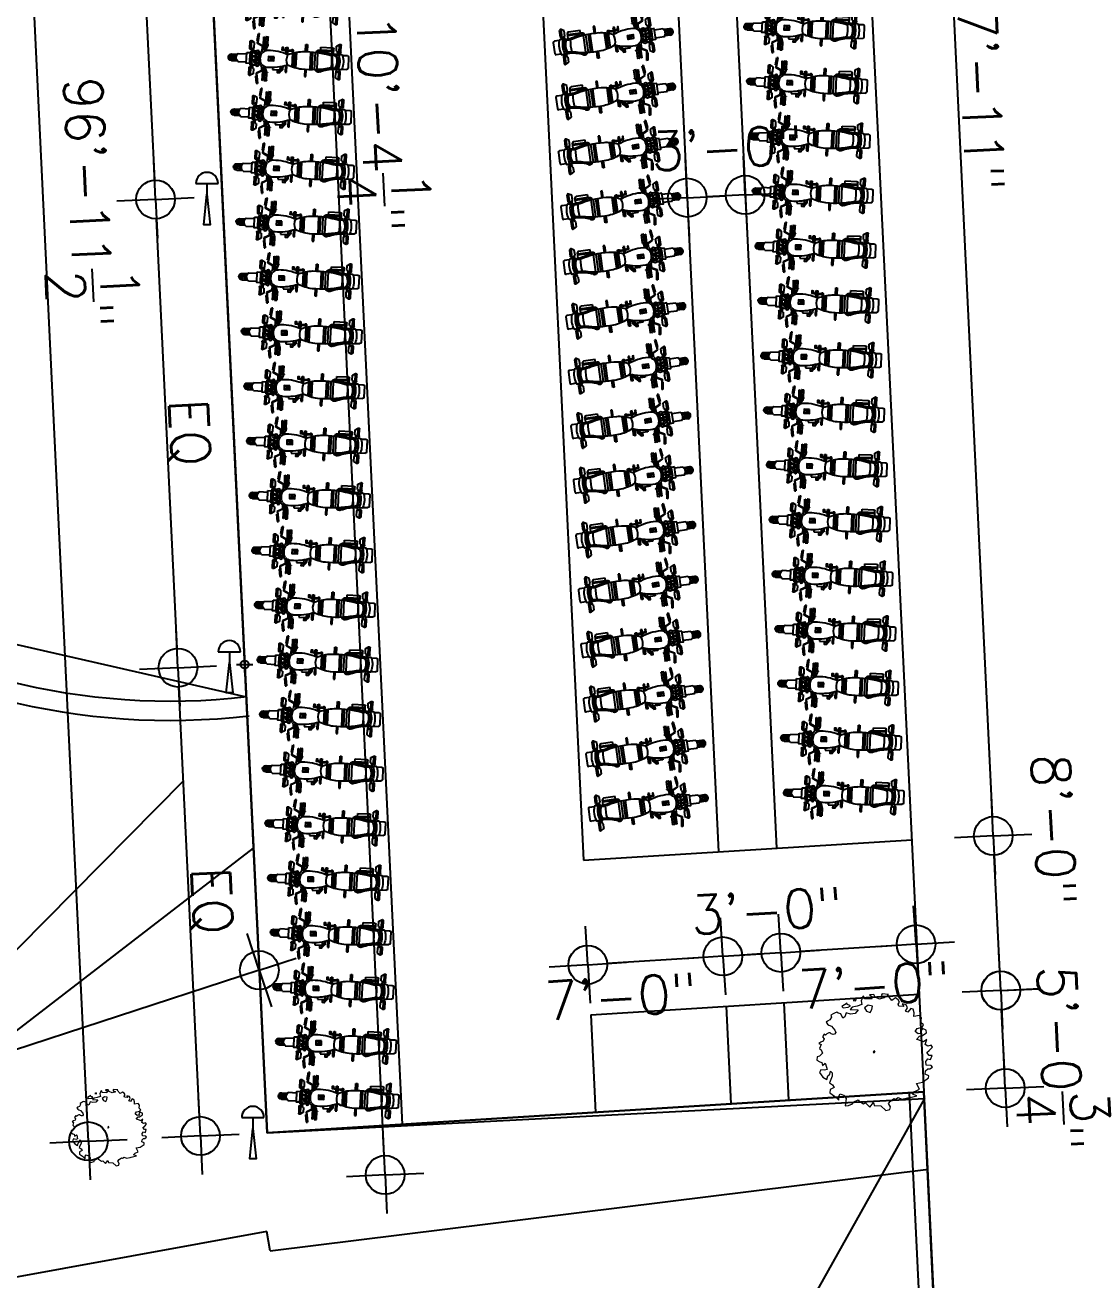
# Model space of a CAD drawing. Extents: x 2080 to 102399, y 2071 to 93424.
# Drawn here: x 77978 to 78640, y 75243 to 76022 of the extents above; entities that cross this region are included whole.
import ezdxf

# ---------------------------------------------------------------- set-up
doc = ezdxf.new("R2010")
doc.units = 0
doc.header["$LTSCALE"] = 20
doc.header["$MEASUREMENT"] = 0
doc.header["$PDMODE"] = 34
doc.header["$PDSIZE"] = 5
doc.layers.add('correct', color=230, linetype='Continuous', plot=False)
for name, color, linetype in [('DIMLINE', 254, 'Continuous'), ('ELEC', 11, 'Continuous'), ('eledimline', 254, 'Continuous'), ('lawn', 3, 'Continuous'), ('VEHICLES', 6, 'Continuous')]:
    doc.layers.add(name, color=color, linetype=linetype)
doc.layers.add('Mango tree', color=96, linetype='Continuous', lineweight=5)
doc.layers.add('sappotta', color=114, linetype='Continuous', lineweight=5)
doc.styles.add('STYLE1', font='romans.shx')
doc.dimstyles.get("Standard").update_dxf_attribs({"dimtxt": 24, "dimasz": 12, "dimexe": 0.18, "dimexo": 0.0625, "dimgap": 0, "dimtad": 1, "dimzin": 1, "dimdsep": 46, "dimlunit": 4, "dimtxsty": 'STYLE1', "dimblk": 'BLK', "dimcen": 0, "dimse1": 1, "dimse2": 1, "dimclrt": 3, "dimazin": 0, "dimtfac": 1, "dimtix": 1, "dimtmove": 2, "dimatfit": 3, "dimldrblk": 'BLK', "dimfxl": 1, "dimtolj": 1, "dimtzin": 0, "dimarcsym": 0})

# ---------------------------------------------------------------- blocks, each defined once
blk = doc.blocks.new('NEEM')
at = {"layer": 'sappotta', "linetype": 'Continuous'}
for p, q in [((-0.359, 1.043), (-0.396, 1.016)), ((-0.396, 1.016), (-0.345, 1.011)), ((-0.345, 1.011), (-0.34, 1.039)), ((-0.213, 1.092), (-0.242, 1.007)), ((-0.242, 1.007), (-0.23, 0.935)), ((-0.191, 1.099), (-0.213, 1.092)), ((-0.177, 1.048), (-0.191, 1.099)), ((-0.043, 1.039), (-0.177, 1.048)), ((0.003, 1.132), (-0.083, 1.127)), ((-0.083, 1.127), (-0.023, 1.083)), ((-0.023, 1.083), (-0.043, 1.039)), ((0.03, 1.077), (0.003, 1.132)), ((0.114, 1.043), (0.03, 1.077)), ((0.216, 1.072), (0.114, 1.043)), ((0.162, 1.144), (0.142, 1.112)), ((0.142, 1.112), (0.216, 1.072)), ((0.283, 1.13), (0.162, 1.144)), ((0.267, 1.123), (0.283, 1.13)), ((0.351, 1.016), (0.267, 1.123)), ((0.421, 1.063), (0.351, 1.016)), ((0.473, 1.03), (0.421, 1.063)), ((0.472, 0.942), (0.501, 0.982)), ((0.501, 0.982), (0.473, 1.03)), ((-0.783, 0.757), (-0.83, 0.729)), ((-0.83, 0.729), (-0.826, 0.714)), ((-0.749, 0.774), (-0.783, 0.757)), ((-0.717, 0.789), (-0.749, 0.774)), ((-0.689, 0.772), (-0.717, 0.789)), ((-0.638, 0.758), (-0.689, 0.772)), ((-0.598, 0.672), (-0.638, 0.758)), ((-0.517, 0.963), (-0.614, 0.901)), ((-0.614, 0.901), (-0.589, 0.87)), ((-0.589, 0.87), (-0.494, 0.884)), ((-0.533, 0.776), (-0.562, 0.699)), ((-0.452, 0.75), (-0.533, 0.776)), ((-0.521, 0.945), (-0.521, 0.945)), ((-0.449, 0.913), (-0.521, 0.945)), ((-0.494, 0.884), (-0.449, 0.913)), ((-0.415, 0.884), (-0.459, 0.839)), ((-0.459, 0.839), (-0.303, 0.837)), ((-0.361, 0.762), (-0.452, 0.75)), ((-0.32, 0.906), (-0.415, 0.884)), ((-0.303, 0.837), (-0.361, 0.762)), ((-0.23, 0.935), (-0.32, 0.906)), ((-0.108, 0.922), (-0.177, 0.872)), ((-0.177, 0.872), (-0.139, 0.809)), ((-0.139, 0.809), (-0.067, 0.78)), ((-0.027, 0.908), (-0.108, 0.922)), ((-0.067, 0.78), (-0.034, 0.839)), ((-0.034, 0.839), (-0.027, 0.908)), ((0.483, 0.908), (0.472, 0.942)), ((0.581, 0.9), (0.483, 0.908)), ((0.551, 0.95), (0.581, 0.9)), ((0.627, 0.928), (0.551, 0.95)), ((0.616, 0.806), (0.654, 0.87)), ((0.66, 0.788), (0.616, 0.806)), ((0.654, 0.87), (0.627, 0.928)), ((0.715, 0.86), (0.66, 0.788)), ((0.762, 0.844), (0.715, 0.86)), ((0.783, 0.779), (0.762, 0.844)), ((0.776, 0.704), (0.783, 0.779)), ((-0.892, 0.613), (-0.923, 0.594)), ((-0.923, 0.594), (-0.895, 0.555)), ((-0.895, 0.555), (-0.868, 0.54)), ((-0.85, 0.638), (-0.892, 0.613)), ((-0.868, 0.54), (-0.818, 0.517)), ((-0.818, 0.692), (-0.85, 0.638)), ((-0.826, 0.714), (-0.818, 0.692)), ((-0.818, 0.517), (-0.752, 0.44)), ((-0.562, 0.699), (-0.598, 0.672)), ((0.888, 0.723), (0.776, 0.704)), ((0.84, 0.475), (0.934, 0.5)), ((0.924, 0.679), (0.888, 0.723)), ((0.913, 0.591), (0.924, 0.679)), ((0.964, 0.541), (0.913, 0.591)), ((0.934, 0.5), (0.964, 0.541)), ((-0.96, 0.366), (-0.994, 0.31)), ((-0.994, 0.31), (-0.961, 0.275)), ((-0.961, 0.275), (-0.978, 0.229)), ((-0.935, 0.345), (-0.96, 0.366)), ((-0.908, 0.372), (-0.935, 0.345)), ((-0.87, 0.389), (-0.908, 0.372)), ((-0.846, 0.386), (-0.87, 0.389)), ((-0.821, 0.367), (-0.846, 0.386)), ((-0.788, 0.359), (-0.821, 0.367)), ((-0.757, 0.361), (-0.788, 0.359)), ((-0.735, 0.394), (-0.757, 0.361)), ((-0.752, 0.44), (-0.735, 0.394)), ((0.804, 0.415), (0.84, 0.475)), ((0.86, 0.367), (0.804, 0.415)), ((0.829, 0.259), (0.888, 0.326)), ((0.838, 0.262), (0.829, 0.259)), ((0.931, 0.228), (0.838, 0.262)), ((0.933, 0.378), (0.86, 0.367)), ((0.888, 0.326), (0.93, 0.332)), ((0.917, 0.437), (0.904, 0.404)), ((0.904, 0.404), (0.933, 0.378)), ((0.942, 0.471), (0.917, 0.437)), ((0.93, 0.332), (1.018, 0.389)), ((1.014, 0.439), (0.942, 0.471)), ((1.025, 0.259), (0.962, 0.217)), ((0.996, 0.16), (1.025, 0.259)), ((1.018, 0.389), (1.014, 0.439)), ((-1.023, 0.208), (-1.062, 0.182)), ((-1.062, 0.182), (-1.02, 0.162)), ((-1.02, 0.162), (-1.049, 0.084)), ((-1.049, 0.084), (-1.017, 0.059)), ((-0.978, 0.229), (-1.023, 0.208)), ((-1.017, 0.059), (-0.991, -0.002)), ((0.02, 0.041), (-0.009, 0.024)), ((-0.009, 0.024), (0, 0)), ((0, 0), (0.014, 0.011)), ((0.014, 0.011), (0.027, 0.031)), ((0.962, 0.217), (0.931, 0.228)), ((1.046, 0.129), (0.996, 0.16)), ((1.029, 0.011), (1.074, 0.049)), ((1.074, -0.047), (1.029, 0.011)), ((1.109, 0.149), (1.046, 0.129)), ((1.074, 0.049), (1.137, 0.114)), ((1.137, 0.114), (1.109, 0.149)), ((-1.097, -0.077), (-1.098, -0.14)), ((-1.098, -0.14), (-1.044, -0.173)), ((-1.048, -0.062), (-1.097, -0.077)), ((-0.991, -0.002), (-1.048, -0.062)), ((-1.044, -0.173), (-1.007, -0.185)), ((-1.007, -0.185), (-0.992, -0.244)), ((-0.992, -0.244), (-0.937, -0.198)), ((-0.937, -0.198), (-0.93, -0.213)), ((-0.93, -0.213), (-0.902, -0.318)), ((1.007, -0.166), (1.046, -0.114)), ((1.016, -0.234), (1.007, -0.166)), ((1.11, -0.243), (1.016, -0.234)), ((1.046, -0.114), (1.1, -0.129)), ((1.129, -0.047), (1.074, -0.047)), ((1.1, -0.129), (1.129, -0.047)), ((1.137, -0.273), (1.11, -0.243)), ((-1.025, -0.325), (-1.052, -0.378)), ((-1.052, -0.378), (-0.982, -0.471)), ((-0.953, -0.336), (-1.025, -0.325)), ((-0.982, -0.471), (-0.91, -0.516)), ((-0.902, -0.318), (-0.953, -0.336)), ((-0.91, -0.516), (-0.888, -0.446)), ((-0.888, -0.446), (-0.848, -0.411)), ((-0.803, -0.452), (-0.853, -0.576)), ((-0.848, -0.411), (-0.837, -0.355)), ((-0.837, -0.355), (-0.803, -0.383)), ((-0.803, -0.383), (-0.803, -0.452)), ((0.992, -0.411), (1.004, -0.349)), ((1.066, -0.443), (0.992, -0.411)), ((1.004, -0.349), (1.045, -0.311)), ((1.032, -0.503), (1.061, -0.484)), ((1.045, -0.311), (1.083, -0.306)), ((1.061, -0.484), (1.066, -0.443)), ((1.083, -0.306), (1.137, -0.273)), ((-0.853, -0.576), (-0.797, -0.619)), ((-0.844, -0.71), (-0.852, -0.77)), ((-0.766, -0.668), (-0.844, -0.71)), ((-0.797, -0.619), (-0.766, -0.668)), ((0.797, -0.747), (0.887, -0.704)), ((0.826, -0.591), (0.943, -0.565)), ((0.887, -0.704), (0.826, -0.591)), ((0.943, -0.565), (1.032, -0.503)), ((-0.852, -0.77), (-0.758, -0.838)), ((-0.758, -0.838), (-0.675, -0.912)), ((-0.676, -0.836), (-0.649, -0.791)), ((-0.675, -0.912), (-0.676, -0.836)), ((-0.649, -0.791), (-0.582, -0.82)), ((-0.582, -0.82), (-0.534, -0.881)), ((-0.534, -0.881), (-0.554, -1.025)), ((-0.413, -0.988), (-0.401, -0.955)), ((-0.401, -0.955), (-0.302, -0.907)), ((-0.302, -0.907), (-0.286, -0.926)), ((-0.286, -0.926), (-0.197, -0.986)), ((-0.197, -0.986), (-0.157, -0.969)), ((-0.157, -0.969), (-0.078, -1.049)), ((-0.078, -1.049), (-0.006, -0.96)), ((-0.006, -0.96), (0.006, -1.017)), ((0.287, -0.982), (0.327, -0.932)), ((0.327, -0.932), (0.391, -0.879)), ((0.391, -0.879), (0.423, -0.897)), ((0.423, -0.897), (0.47, -0.86)), ((0.47, -0.86), (0.543, -0.896)), ((0.543, -0.896), (0.652, -0.871)), ((0.652, -0.871), (0.68, -0.867)), ((0.68, -0.867), (0.834, -0.828)), ((0.751, -0.797), (0.797, -0.747)), ((0.834, -0.828), (0.751, -0.797)), ((-0.554, -1.025), (-0.486, -1.015)), ((-0.486, -1.015), (-0.413, -0.988)), ((0.006, -1.017), (0.139, -1.026)), ((0.139, -1.026), (0.236, -1.115)), ((0.236, -1.115), (0.314, -1.096)), ((0.324, -1.046), (0.287, -0.982)), ((0.314, -1.096), (0.324, -1.046))]:
    blk.add_line(p, q, dxfattribs=at)
blk = doc.blocks.new('BIKE')
for p, q in [((11.23, 70.84), (11.23, 73.86)), ((18.98, 74.65), (12.03, 74.65)), ((19.78, 70.84), (19.78, 73.86)), ((5.66, 66.91), (4.6, 68.76)), ((9.91, 68.76), (4.6, 68.76)), ((9.36, 69.71), (5.15, 69.71)), ((8.86, 66.91), (5.66, 66.91)), ((8.86, 66.91), (9.91, 68.76)), ((9.16, 67.44), (10.99, 67.44)), ((9.33, 67.74), (10.99, 67.74)), ((21.7, 67.74), (20.04, 67.74)), ((21.87, 67.44), (20.04, 67.44)), ((20.2, 65.19), (23.4, 65.19)), ((22.17, 66.91), (21.12, 68.76)), ((21.12, 68.76), (26.43, 68.76)), ((21.67, 69.71), (25.88, 69.71)), ((21.92, 57.66), (21.92, 65.19)), ((22.17, 66.91), (25.37, 66.91)), ((22.56, 57.19), (22.56, 65.19)), ((24.2, 57.19), (24.2, 64.4)), ((25.37, 66.91), (26.43, 68.76)), ((10.24, 55.47), (20.83, 55.47)), ((22.15, 57.19), (24.2, 57.19)), ((5.58, 48.76), (9.92, 48.76)), ((5.58, 47.82), (5.58, 48.76)), ((9.94, 47.82), (5.58, 47.82)), ((5.75, 47.94), (5.75, 48.35)), ((6.11, 48.22), (6.11, 48.62)), ((6.4, 47.89), (6.4, 48.3)), ((6.76, 48.23), (6.76, 48.64)), ((7.12, 47.89), (7.12, 48.3)), ((7.49, 48.24), (7.49, 48.65)), ((7.78, 47.9), (7.78, 48.31)), ((8.11, 48.2), (8.11, 48.61)), ((8.35, 47.92), (8.35, 48.32)), ((8.69, 48.22), (8.69, 48.62)), ((8.99, 47.87), (8.99, 48.28)), ((9.27, 48.2), (9.27, 48.61)), ((9.48, 48), (9.48, 48.41)), ((9.95, 51.19), (21.07, 51.19)), ((10, 52.38), (21.02, 52.38)), ((10.1, 53.93), (20.92, 53.93)), ((21.07, 47.82), (25.43, 47.82)), ((25.43, 48.76), (21.09, 48.76)), ((21.53, 48), (21.53, 48.41)), ((21.74, 48.2), (21.74, 48.61)), ((22.02, 47.87), (22.02, 48.28)), ((22.32, 48.22), (22.32, 48.62)), ((22.66, 47.92), (22.66, 48.32)), ((22.9, 48.2), (22.9, 48.61)), ((23.23, 47.9), (23.23, 48.31)), ((23.52, 48.24), (23.52, 48.65)), ((23.89, 47.89), (23.89, 48.3)), ((24.25, 48.23), (24.25, 48.64)), ((24.61, 47.89), (24.61, 48.3)), ((24.9, 48.22), (24.9, 48.62)), ((25.26, 47.94), (25.26, 48.35)), ((25.43, 47.82), (25.43, 48.76)), ((10.53, 42.35), (20.48, 42.35)), ((10.81, 41.19), (20.21, 41.19)), ((11.14, 40.02), (19.88, 40.02)), ((7.31, 32.27), (9.35, 34.18)), ((7.8, 36.71), (12.14, 36.71)), ((7.8, 35.77), (7.8, 36.71)), ((11.8, 35.77), (7.8, 35.77)), ((7.96, 32.27), (9.66, 33.87)), ((7.97, 35.89), (7.97, 36.29)), ((8.33, 36.16), (8.33, 36.57)), ((8.61, 35.84), (8.61, 36.25)), ((8.97, 36.17), (8.97, 36.58)), ((9.04, 27.93), (9.04, 32.65)), ((9.04, 32.65), (10.91, 32.65)), ((9.33, 35.84), (9.33, 36.25)), ((9.64, 34.32), (11.39, 34.48)), ((9.66, 33.87), (11.26, 34.03)), ((9.71, 36.19), (9.71, 36.59)), ((9.99, 35.85), (9.99, 36.26)), ((10.33, 36.15), (10.33, 36.56)), ((10.57, 35.86), (10.57, 36.27)), ((10.91, 36.16), (10.91, 36.57)), ((11.21, 35.81), (11.21, 36.22)), ((11.48, 36.15), (11.48, 36.56)), ((11.7, 35.95), (11.7, 36.35)), ((20.84, 36.71), (18.87, 36.71)), ((19.21, 35.77), (20.95, 35.77)), ((19.31, 35.95), (19.31, 36.35)), ((19.53, 36.15), (19.53, 36.56)), ((19.8, 35.81), (19.8, 36.22)), ((20.1, 36.16), (20.1, 36.57)), ((20.44, 35.86), (20.44, 36.27)), ((20.68, 36.15), (20.68, 36.56)), ((23.21, 36.71), (21.29, 36.71)), ((21.4, 35.77), (23.21, 35.77)), ((21.68, 35.84), (21.68, 36.25)), ((22.04, 36.17), (22.04, 36.58)), ((22.4, 35.84), (22.4, 36.25)), ((22.68, 36.16), (22.68, 36.57)), ((23.04, 35.89), (23.04, 36.29)), ((23.21, 35.77), (23.21, 36.71)), ((1.91, 22.87), (1.91, 24.42)), ((2.01, 24.42), (1.91, 24.42)), ((2.01, 24.27), (2.01, 24.42)), ((6.9, 24.27), (2.01, 24.27)), ((2.01, 23.07), (2.01, 24.27)), ((6.9, 24.81), (6.9, 22.78)), ((7.06, 24.81), (6.9, 24.81)), ((7.06, 24.81), (7.06, 22.78)), ((10.21, 27.93), (9.04, 27.93)), ((15.67, 26.14), (15.6, 27.46)), ((15.68, 26.15), (15.61, 27.47)), ((15.7, 26.15), (15.63, 27.47)), ((15.71, 26.16), (15.64, 27.48)), ((15.73, 26.16), (15.66, 27.48)), ((15.74, 26.15), (15.67, 27.47)), ((15.75, 26.16), (15.68, 27.48)), ((23.95, 24.81), (23.95, 22.78)), ((23.95, 24.81), (24.11, 24.81)), ((24.11, 24.81), (24.11, 22.78)), ((24.11, 24.27), (29.01, 24.27)), ((29.01, 24.27), (29.01, 24.42)), ((29.01, 24.42), (29.1, 24.42)), ((29.01, 23.07), (29.01, 24.27)), ((29.01, 23.07), (29.01, 24.27)), ((29.1, 22.87), (29.1, 24.42)), ((4.48, 18.27), (0.01, 18.88)), ((0.01, 18.09), (0.01, 18.88)), ((4.48, 17.48), (0.01, 18.09)), ((2.01, 22.87), (1.91, 22.87)), ((7.3, 22.19), (1.97, 22.03)), ((7.53, 21.69), (1.99, 21.53)), ((6.9, 23.07), (2.01, 23.07)), ((2.01, 23.07), (2.01, 22.87)), ((6.14, 18.08), (4.48, 18.27)), ((4.48, 17.48), (4.48, 18.27)), ((6.29, 17.78), (4.48, 17.98)), ((5.84, 15.98), (4.79, 14.14)), ((9.04, 15.98), (5.84, 15.98)), ((8.76, 23.13), (6.14, 18.08)), ((9.04, 23.05), (6.29, 17.78)), ((6.9, 22.78), (7.06, 22.78)), ((7.85, 21.37), (7.53, 21.69)), ((8.09, 21.84), (8.04, 21.89)), ((8.24, 20.99), (8.06, 21.17)), ((10.69, 20.99), (8.24, 20.99)), ((10.28, 21.49), (8.86, 21.49)), ((9.04, 15.98), (10.1, 14.14)), ((19.88, 17.43), (11.13, 17.43)), ((11.13, 17.43), (11.13, 13.93)), ((13.37, 15.66), (12.47, 17.04)), ((13.39, 15.66), (12.5, 17.04)), ((13.4, 15.68), (12.51, 17.06)), ((13.01, 17.43), (13.01, 19.24)), ((13.01, 16.9), (13.01, 16.97)), ((13.01, 16.22), (13.01, 16.29)), ((18.81, 15.66), (17.92, 17.04)), ((18.84, 15.66), (17.94, 17.04)), ((18.84, 15.68), (17.95, 17.06)), ((18.01, 17.43), (18.01, 19.24)), ((18.01, 16.9), (18.01, 16.97)), ((19.88, 17.43), (19.88, 13.93)), ((20.32, 20.99), (22.77, 20.99)), ((20.73, 21.49), (22.15, 21.49)), ((21.97, 15.98), (20.91, 14.14)), ((21.97, 23.05), (24.72, 17.78)), ((21.97, 15.98), (25.17, 15.98)), ((22.25, 23.13), (24.87, 18.08)), ((22.77, 20.99), (22.95, 21.17)), ((22.92, 21.84), (22.97, 21.89)), ((23.16, 21.37), (23.48, 21.69)), ((23.48, 21.69), (29.02, 21.53)), ((23.71, 22.19), (29.04, 22.03)), ((24.11, 22.78), (23.95, 22.78)), ((24.11, 23.07), (29.01, 23.07)), ((24.72, 17.78), (26.53, 17.98)), ((24.87, 18.08), (26.53, 18.27)), ((25.17, 15.98), (26.22, 14.14)), ((26.53, 18.27), (31.01, 18.88)), ((26.53, 17.48), (26.53, 18.27)), ((26.53, 17.48), (31.01, 18.09)), ((29.01, 23.07), (29.01, 22.87)), ((29.01, 22.87), (29.1, 22.87)), ((31.01, 18.09), (31.01, 18.88)), ((10.1, 14.14), (4.79, 14.14)), ((9.55, 13.18), (5.34, 13.18)), ((9.34, 15.46), (11.13, 15.46)), ((9.52, 15.15), (11.13, 15.15)), ((11.13, 13.93), (12.59, 13.93)), ((13.01, 13.44), (13.01, 13.84)), ((13.01, 6.13), (13.01, 11.41)), ((17.55, 13.43), (13.46, 13.43)), ((13.8, 14.07), (14.09, 14.37)), ((14.11, 13.82), (13.8, 14.07)), ((14.09, 14.37), (17.35, 14.37)), ((17.35, 13.82), (14.11, 13.82)), ((17.33, 13.82), (17.63, 14.06)), ((17.63, 14.06), (17.35, 14.37)), ((17.51, 13.43), (17.71, 13.64)), ((18.01, 13.44), (18.01, 13.84)), ((18.01, 6.13), (18.01, 11.41)), ((19.88, 13.93), (18.42, 13.93)), ((21.67, 15.46), (19.88, 15.46)), ((21.49, 15.15), (19.88, 15.15)), ((20.91, 14.14), (26.22, 14.14)), ((21.46, 13.18), (25.67, 13.18)), ((13.51, 2.15), (13.51, 5.65)), ((17.51, 2.15), (17.51, 5.65))]:
    blk.add_line(p, q)
blk.add_lwpolyline([(20.68, 39.36), (20.68, 39.92, -0.414214), (21.18, 40.42), (21.24, 40.42, -0.414214), (21.74, 39.92), (21.74, 39.36)], format="xyb", close=True)
for points in [[(8.49, 31.08), (8.7, 32.27), (7.08, 32.27), (7.08, 31.08)], [(21.4, 33.94), (21.4, 33.39), (23.11, 33.39), (23.11, 33.94)], [(17.04, 28.47), (17.04, 24.97), (14.54, 24.97), (14.54, 28.47)], [(18.87, 11.41), (18.87, 13.44), (12.2, 13.44), (12.2, 11.41)], [(14.04, 3.44), (14.04, 4.05), (13.91, 4.05), (13.91, 3.44)], [(14.23, 1.45), (14.23, 2.06), (14.1, 2.06), (14.1, 1.45)], [(14.47, 4.46), (14.47, 5.07), (14.33, 5.07), (14.33, 4.46)], [(14.63, 0.84), (14.63, 1.45), (14.5, 1.45), (14.5, 0.84)], [(14.65, 2.27), (14.65, 2.88), (14.52, 2.88), (14.52, 2.27)], [(15.03, 3.42), (15.03, 4.03), (14.89, 4.03), (14.89, 3.42)], [(15.19, 1.37), (15.19, 1.98), (15.05, 1.98), (15.05, 1.37)], [(15.64, 2.25), (15.64, 2.86), (15.5, 2.86), (15.5, 2.25)], [(15.64, 0.73), (15.64, 1.34), (15.5, 1.34), (15.5, 0.73)], [(16.09, 3.28), (16.09, 3.89), (15.96, 3.89), (15.96, 3.28)], [(16.17, 1.48), (16.17, 2.09), (16.04, 2.09), (16.04, 1.48)], [(16.59, 0.79), (16.59, 1.4), (16.46, 1.4), (16.46, 0.79)], [(16.7, 2.3), (16.7, 2.91), (16.57, 2.91), (16.57, 2.3)], [(16.78, 4.32), (16.78, 4.93), (16.65, 4.93), (16.65, 4.32)], [(17.02, 1.48), (17.02, 2.09), (16.89, 2.09), (16.89, 1.48)], [(17.1, 3.26), (17.1, 3.87), (16.97, 3.87), (16.97, 3.26)]]:
    blk.add_lwpolyline(points, close=True)
at = {"const_width": 0.315}
for points in [[(1.67, 21.77, -1), (1.98, 21.77, -1)], [(1.7, 21.77, -1), (2.01, 21.77, -1)], [(29.34, 21.77, 1), (29.03, 21.77, 1)]]:
    blk.add_lwpolyline(points, format="xyb", close=True, dxfattribs=at)
for points in [[(15.42, 4.97), (15.42, 4.58), (15.56, 4.58)], [(15.56, 4.58), (15.56, 4.97)]]:
    blk.add_lwpolyline(points)
for centre, radius in [((15.71, 26.78), 0.777), ((11.41, 18.25), 0.8), ((15.51, 18.23), 0.8), ((19.6, 18.25), 0.8)]:
    blk.add_circle(centre, radius)
for centre, radius, start, end in [((12.7, 69.88), 1.94, 168.85928, 218.26318), ((11.58, 70.1), 0.796, 108.99329, 168.85928), ((12.03, 73.86), 0.796, 90, 180), ((15.51, 58.69), 12.86, 70.90663, 108.99329), ((18.98, 73.86), 0.796, 0, 90), ((19.45, 70.1), 0.796, 10.78993, 70.90663), ((18.33, 69.88), 1.94, 321.73682, 10.78993), ((5.15, 69.07), 0.637, 90, 209.74488), ((-13.4, 67.01), 24.41, 336.46019, 358.869), ((9.36, 69.07), 0.637, 330.25512, 90), ((-13.4, 67.01), 25.16, 336.46019, 358.09277), ((71.88, 49.26), 61.96, 166.23986, 183.1148), ((11.69, 68), 0.711, 121.81451, 248.25743), ((11.8, 66.51), 0.796, 142.60818, 178.869), ((12.56, 65.93), 1.75, 112.16805, 142.60818), ((15.51, 56.44), 12.86, 70.90663, 108.99329), ((15.51, 37.13), 27.13, 81.9016, 98.0596), ((12.54, 66.14), 0.796, 111.7099, 178.09277), ((15.51, 58.7), 9.56, 64.62441, 112.16805), ((15.51, 58.7), 8.81, 67.87877, 111.7099), ((18.52, 66.12), 0.796, 1.95465, 67.87877), ((44.47, 67.01), 25.16, 181.95465, 203.53981), ((-40.86, 49.3), 61.96, 356.84639, 13.72134), ((19.34, 68), 0.711, 291.74257, 58.18549), ((19.26, 66.62), 0.796, 0.88884, 64.62441), ((44.47, 67.01), 24.41, 180.88884, 203.53981), ((21.67, 69.07), 0.637, 90, 209.74488), ((23.4, 64.4), 0.796, 0, 90), ((25.88, 69.07), 0.637, 330.25512, 90), ((10.58, 56.29), 1.88, 143.944, 256.62522), ((10.58, 56.29), 1.13, 143.944, 251.07978), ((20.49, 56.29), 1.13, 286.81947, 36.056), ((20.49, 56.29), 1.88, 282.11523, 36.056), ((37.75, 48.15), 27.83, 184.64948, 203.62323), ((-6.74, 48.17), 27.83, 336.33796, 355.31171), ((32.25, 37.55), 11.44, 170.91415, 198.4389), ((32.25, 37.55), 11, 170.91415, 199.21159), ((9.69, 33.82), 0.5, 95.42213, 133.25155), ((40.68, 25.84), 30.54, 158.56296, 182.57115), ((15.51, 44.47), 8.14, 246.48047, 293.51953), ((-8.6, 26.02), 29.48, 356.99002, 21.87586), ((5.83, 17.08), 7.24, 32.69573, 80.20815), ((14.82, 24.46), 4.64, 179.93232, 204.58675), ((14.82, 24.46), 4.64, 179.93232, 203.93511), ((25.18, 17.08), 7.24, 99.79185, 147.30427), ((16.19, 24.46), 4.64, 335.41325, 0.06768), ((5.83, 17.08), 6.24, 64.23289, 78.61969), ((7.33, 21.19), 1, 45, 91.71237), ((8.86, 22.49), 1, 236.42944, 270), ((8.9, 23.09), 0.141, 321.03937, 163.93854), ((5.83, 17.08), 6.24, 44.91576, 61.68692), ((5.83, 17.08), 6.24, 30.83338, 38.75182), ((12.04, 20.79), 1, 210.83338, 238.88426), ((12.04, 20.79), 1, 210.83338, 238.88426), ((12.04, 20.79), 1, 210.83338, 238.88426), ((12.78, 16.23), 1.46, 125.30691, 54.69309), ((15.56, 26.62), 7.81, 238.88426, 269.44584), ((12.76, 21.53), 1, 212.69573, 241.17165), ((15.51, 27.71), 7.71, 243.54874, 269.98692), ((15.51, 27.71), 7.71, 243.54874, 269.98692), ((15.56, 26.62), 6.81, 241.17165, 269.44584), ((12.56, 16.15), 2.06, 332.02851, 23.24635), ((15.51, 46.96), 30.01, 267.9852, 272.0148), ((15.5, 27.71), 7.71, 270.01308, 296.45126), ((15.45, 26.62), 6.81, 270.55416, 298.82835), ((15.45, 26.62), 7.81, 270.55416, 301.11574), ((18.45, 16.15), 2.06, 156.75365, 207.97149), ((18.23, 16.23), 1.46, 125.30691, 54.69309), ((18.25, 21.53), 1, 298.82835, 327.30427), ((18.97, 20.79), 1, 301.11574, 329.16662), ((18.97, 20.79), 1, 301.11574, 329.16662), ((18.97, 20.79), 1, 301.11574, 329.16662), ((25.18, 17.08), 6.24, 141.24818, 149.16662), ((25.18, 17.08), 6.24, 118.31308, 135.08424), ((22.11, 23.09), 0.141, 16.06146, 218.96063), ((22.15, 22.49), 1, 270, 303.57056), ((25.18, 17.08), 6.24, 101.38031, 115.76711), ((23.68, 21.19), 1, 88.28763, 135), ((5.34, 13.82), 0.637, 150.25512, 270), ((9.55, 13.82), 0.637, 270, 29.74488), ((12.59, 12.93), 1, 30, 90), ((15.51, 17.98), 3.01, 247.96138, 292.03862), ((18.42, 12.93), 1, 90, 150), ((21.46, 13.82), 0.637, 150.25512, 270), ((25.67, 13.82), 0.637, 270, 29.74488), ((15.51, 8.24), 3.27, 220.22224, 319.77776), ((15.51, 2.15), 2, 180, 0)]:
    blk.add_arc(centre, radius, start, end)
blk = doc.blocks.new('BLK')
for q in [(0, 2), (-2, 0), (0, -2), (2, 0)]:
    blk.add_line((0, 0), q)
blk.add_circle((0, 0), 1)
blk = doc.blocks.new('*D304')
at = {"layer": 'Defpoints', "color": 0, "linetype": 'Continuous', "ltscale": 0.5, "transparency": 16777216}
for p in [(78532.69, 75420.49), (78583.29, 75422.84), (78535.49, 75359.92)]:
    blk.add_point(p, dxfattribs=at)
at = {"layer": 'DIMLINE', "color": 0, "linetype": 'Continuous', "lineweight": -2, "ltscale": 0.5, "transparency": 16777216}
blk.add_line((78585.54, 75374.25), (78583.85, 75410.85), dxfattribs=at)
at = {"layer": 'DIMLINE', "color": 0, "linetype": 'Continuous', "lineweight": -2, "ltscale": 0.5, "transparency": 16777216, "xscale": 12, "yscale": 12, "zscale": 12}
for p, rotation in [((78583.29, 75422.84), 92.65176664997338), ((78586.1, 75362.27), 272.6517666499734)]:
    blk.add_blockref('BLK', p, dxfattribs=dict(at, rotation=rotation))
at = {"layer": 'DIMLINE', "color": 3, "linetype": 'Continuous', "ltscale": 0.5, "transparency": 16777216, "insert": (78620.43, 75380.73), "char_height": 24, "attachment_point": 5, "rotation": 272.65177, "style": 'STYLE1'}
blk.add_mtext('\\A1;5\'-0{\\H1.000000x;\\S3/4;}"', dxfattribs=at)
blk = doc.blocks.new('*D305')
at = {"layer": 'Defpoints', "color": 0, "linetype": 'Continuous', "ltscale": 0.5, "transparency": 16777216}
for p in [(78578.69, 75518.82), (78528.1, 75516.39), (78532.69, 75420.49)]:
    blk.add_point(p, dxfattribs=at)
at = {"layer": 'DIMLINE', "color": 0, "linetype": 'Continuous', "lineweight": -2, "ltscale": 0.5, "transparency": 16777216}
blk.add_line((78582.71, 75434.9), (78579.27, 75506.83), dxfattribs=at)
at = {"layer": 'DIMLINE', "color": 0, "linetype": 'Continuous', "lineweight": -2, "ltscale": 0.5, "transparency": 16777216, "xscale": 12, "yscale": 12, "zscale": 12}
for p, rotation in [((78578.69, 75518.82), 92.74195821308493), ((78583.29, 75422.92), 272.741958213085)]:
    blk.add_blockref('BLK', p, dxfattribs=dict(at, rotation=rotation))
at = {"layer": 'DIMLINE', "color": 3, "linetype": 'Continuous', "ltscale": 0.5, "transparency": 16777216, "insert": (78616.32, 75522.44), "char_height": 24, "attachment_point": 5, "rotation": 272.74196, "style": 'STYLE1'}
blk.add_mtext('\\A1;8\'-0"', dxfattribs=at)
blk = doc.blocks.new('*D306')
at = {"layer": 'Defpoints', "color": 0, "linetype": 'Continuous', "ltscale": 0.5, "transparency": 16777216}
for p in [(78483.37, 76450.29), (78533.97, 76452.72), (78528.1, 75516.39)]:
    blk.add_point(p, dxfattribs=at)
at = {"layer": 'DIMLINE', "color": 0, "linetype": 'Continuous', "lineweight": -2, "ltscale": 0.5, "transparency": 16777216}
blk.add_line((78578.12, 75530.8), (78534.54, 76440.73), dxfattribs=at)
at = {"layer": 'DIMLINE', "color": 0, "linetype": 'Continuous', "lineweight": -2, "ltscale": 0.5, "transparency": 16777216, "xscale": 12, "yscale": 12, "zscale": 12}
for p, rotation in [((78533.97, 76452.72), 92.74195821307733), ((78578.69, 75518.82), 272.7419582130773)]:
    blk.add_blockref('BLK', p, dxfattribs=dict(at, rotation=rotation))
at = {"layer": 'DIMLINE', "color": 3, "linetype": 'Continuous', "ltscale": 0.5, "transparency": 16777216, "insert": (78570.6, 75986.45), "char_height": 24, "attachment_point": 5, "rotation": 272.74196, "style": 'STYLE1'}
blk.add_mtext('\\A1;77\'-11"', dxfattribs=at)
blk = doc.blocks.new('*D316')
at = {"layer": 'Defpoints', "color": 0, "linetype": 'Continuous', "ltscale": 0.5, "transparency": 16777216}
for p in [(78029.24, 76494.8), (77961.82, 76491.57), (78084.79, 75332.5)]:
    blk.add_point(p, dxfattribs=at)
at = {"layer": 'DIMLINE', "color": 0, "linetype": 'Continuous', "lineweight": -2, "ltscale": 0.5, "transparency": 16777216}
blk.add_line((78016.8, 75341.26), (77962.39, 76479.59), dxfattribs=at)
at = {"layer": 'DIMLINE', "color": 0, "linetype": 'Continuous', "lineweight": -2, "ltscale": 0.5, "transparency": 16777216, "xscale": 12, "yscale": 12, "zscale": 12}
for p, rotation in [((77961.82, 76491.57), 92.73643469584668), ((78017.37, 75329.28), 272.7364346958466)]:
    blk.add_blockref('BLK', p, dxfattribs=dict(at, rotation=rotation))
at = {"layer": 'DIMLINE', "color": 3, "linetype": 'Continuous', "ltscale": 0.5, "transparency": 16777216, "insert": (78017.56, 75911.76), "char_height": 24, "attachment_point": 5, "rotation": 272.73643, "style": 'STYLE1'}
blk.add_mtext('\\A1;96\'-11{\\H1.000000x;\\S1/2;}"', dxfattribs=at)
blk = doc.blocks.new('*D317')
at = {"layer": 'Defpoints', "color": 0, "linetype": 'Continuous', "ltscale": 0.5, "transparency": 16777216}
for p in [(78388.88, 75914.82), (78389.48, 75902.28), (78425.43, 75904.01)]:
    blk.add_point(p, dxfattribs=at)
at = {"layer": 'DIMLINE', "color": 0, "linetype": 'Continuous', "lineweight": -2, "ltscale": 0.5, "transparency": 16777216}
blk.add_line((78412.85, 75915.97), (78400.86, 75915.39), dxfattribs=at)
at = {"layer": 'DIMLINE', "color": 0, "linetype": 'Continuous', "lineweight": -2, "ltscale": 0.5, "transparency": 16777216, "xscale": 12, "yscale": 12, "zscale": 12}
for p, rotation in [((78388.88, 75914.82), 182.7419582130792), ((78424.83, 75916.54), 2.741958213079174)]:
    blk.add_blockref('BLK', p, dxfattribs=dict(at, rotation=rotation))
at = {"layer": 'DIMLINE', "color": 3, "linetype": 'Continuous', "ltscale": 0.5, "transparency": 16777216, "insert": (78413.48, 75945.65), "char_height": 24, "attachment_point": 5, "rotation": 2.74196, "style": 'STYLE1'}
blk.add_mtext('\\A1;3\'-0"', dxfattribs=at)
blk = doc.blocks.new('*D330')
at = {"layer": 'Defpoints', "color": 0, "linetype": 'Continuous', "ltscale": 0.5, "transparency": 16777216}
for p in [(78446.91, 75446.31), (78532.69, 75420.49), (78448.84, 75415.28)]:
    blk.add_point(p, dxfattribs=at)
at = {"layer": 'DIMLINE', "color": 0, "linetype": 'Continuous', "lineweight": -2, "ltscale": 0.5, "transparency": 16777216}
blk.add_line((78518.78, 75450.78), (78458.89, 75447.05), dxfattribs=at)
at = {"layer": 'DIMLINE', "color": 0, "linetype": 'Continuous', "lineweight": -2, "ltscale": 0.5, "transparency": 16777216, "xscale": 12, "yscale": 12, "zscale": 12}
for p, rotation in [((78530.76, 75451.53), 3.561481862115476), ((78446.91, 75446.31), 183.5614818621155)]:
    blk.add_blockref('BLK', p, dxfattribs=dict(at, rotation=rotation))
at = {"layer": 'DIMLINE', "color": 3, "linetype": 'Continuous', "ltscale": 0.5, "transparency": 16777216, "insert": (78504.96, 75426.26), "char_height": 24, "attachment_point": 5, "rotation": 3.56148, "style": 'STYLE1'}
blk.add_mtext('\\A1;7\'-0"', dxfattribs=at)
blk = doc.blocks.new('*D331')
at = {"layer": 'Defpoints', "color": 0, "linetype": 'Continuous', "ltscale": 0.5, "transparency": 16777216}
for p in [(78327.13, 75438.85), (78412.91, 75413.04), (78329.06, 75407.82)]:
    blk.add_point(p, dxfattribs=at)
at = {"layer": 'DIMLINE', "color": 0, "linetype": 'Continuous', "lineweight": -2, "ltscale": 0.5, "transparency": 16777216}
blk.add_line((78399, 75443.32), (78339.11, 75439.6), dxfattribs=at)
at = {"layer": 'DIMLINE', "color": 0, "linetype": 'Continuous', "lineweight": -2, "ltscale": 0.5, "transparency": 16777216, "xscale": 12, "yscale": 12, "zscale": 12}
for p, rotation in [((78327.13, 75438.85), 183.5614818621248), ((78410.98, 75444.07), 3.561481862124749)]:
    blk.add_blockref('BLK', p, dxfattribs=dict(at, rotation=rotation))
at = {"layer": 'DIMLINE', "color": 3, "linetype": 'Continuous', "ltscale": 0.5, "transparency": 16777216, "insert": (78347.73, 75419.07), "char_height": 24, "attachment_point": 5, "rotation": 3.56148, "style": 'STYLE1'}
blk.add_mtext('\\A1;7\'-0"', dxfattribs=at)
blk = doc.blocks.new('*D332')
at = {"layer": 'Defpoints', "color": 0, "linetype": 'Continuous', "ltscale": 0.5, "transparency": 16777216}
for p in [(78410.98, 75444.07), (78412.91, 75413.04), (78448.84, 75415.28)]:
    blk.add_point(p, dxfattribs=at)
at = {"layer": 'DIMLINE', "color": 0, "linetype": 'Continuous', "lineweight": -2, "ltscale": 0.5, "transparency": 16777216}
blk.add_line((78434.93, 75445.56), (78422.95, 75444.82), dxfattribs=at)
at = {"layer": 'DIMLINE', "color": 0, "linetype": 'Continuous', "lineweight": -2, "ltscale": 0.5, "transparency": 16777216, "xscale": 12, "yscale": 12, "zscale": 12}
for p, rotation in [((78410.98, 75444.07), 183.5614818621271), ((78446.91, 75446.31), 3.561481862127067)]:
    blk.add_blockref('BLK', p, dxfattribs=dict(at, rotation=rotation))
at = {"layer": 'DIMLINE', "color": 3, "linetype": 'Continuous', "ltscale": 0.5, "transparency": 16777216, "insert": (78438.06, 75472.4), "char_height": 24, "attachment_point": 5, "rotation": 3.56148, "style": 'STYLE1'}
blk.add_mtext('\\A1;3\'-0"', dxfattribs=at)
blk = doc.blocks.new('BULB8_FT')
for p, q in [((3.56, 0), (-3.56, 0)), ((0, 0), (0, 3.46))]:
    blk.add_line(p, q)
blk.add_arc((0, 0), 3.56, 180, 0)
blk = doc.blocks.new('A$C1B5C7E3C')
at = {"layer": 'ELEC', "linetype": 'Continuous', "ltscale": 0.5}
blk.add_lwpolyline([(13.8, 37.7), (13.8, 37.7), (17.9, 0), (10, 0)], close=True, dxfattribs=at)
at = {"layer": 'ELEC', "xscale": 3.88799999999901, "yscale": 3.88799999999901, "zscale": 3.88799999999901, "rotation": 180}
blk.add_blockref('BULB8_FT', (13.8, 51.1), dxfattribs=at)
blk = doc.blocks.new('*D343')
at = {"layer": 'Defpoints', "color": 0, "linetype": 'Continuous', "ltscale": 0.5, "transparency": 16777216}
for p in [(78072.97, 75623.17), (78114.35, 75625.15), (78128.24, 75334.58)]:
    blk.add_point(p, dxfattribs=at)
at = {"layer": 'eledimline', "color": 0, "linetype": 'Continuous', "lineweight": -2, "ltscale": 0.5, "transparency": 16777216}
blk.add_line((78086.29, 75344.59), (78073.55, 75611.19), dxfattribs=at)
at = {"layer": 'eledimline', "color": 0, "linetype": 'Continuous', "lineweight": -2, "ltscale": 0.5, "transparency": 16777216, "xscale": 12, "yscale": 12, "zscale": 12}
for p, rotation in [((78072.97, 75623.17), 92.73643469584455), ((78086.86, 75332.6), 272.7364346958445)]:
    blk.add_blockref('BLK', p, dxfattribs=dict(at, rotation=rotation))
at = {"layer": 'eledimline', "color": 3, "linetype": 'Continuous', "ltscale": 0.5, "transparency": 16777216, "insert": (78093.05, 75478.51), "char_height": 24, "attachment_point": 5, "rotation": 272.73643, "style": 'STYLE1'}
blk.add_mtext('\\A1;EQ', dxfattribs=at)
blk = doc.blocks.new('*D344')
at = {"layer": 'Defpoints', "color": 0, "linetype": 'Continuous', "ltscale": 0.5, "transparency": 16777216}
for p in [(78059.09, 75913.75), (78100.46, 75915.72), (78114.35, 75625.15)]:
    blk.add_point(p, dxfattribs=at)
at = {"layer": 'eledimline', "color": 0, "linetype": 'Continuous', "lineweight": -2, "ltscale": 0.5, "transparency": 16777216}
blk.add_line((78072.4, 75635.16), (78059.66, 75901.76), dxfattribs=at)
at = {"layer": 'eledimline', "color": 0, "linetype": 'Continuous', "lineweight": -2, "ltscale": 0.5, "transparency": 16777216, "xscale": 12, "yscale": 12, "zscale": 12}
for p, rotation in [((78059.09, 75913.75), 92.73643469584455), ((78072.97, 75623.17), 272.7364346958445)]:
    blk.add_blockref('BLK', p, dxfattribs=dict(at, rotation=rotation))
at = {"layer": 'eledimline', "color": 3, "linetype": 'Continuous', "ltscale": 0.5, "transparency": 16777216, "insert": (78079.16, 75769.09), "char_height": 24, "attachment_point": 5, "rotation": 272.73643, "style": 'STYLE1'}
blk.add_mtext('\\A1;EQ', dxfattribs=at)
blk = doc.blocks.new('*D345')
at = {"layer": 'Defpoints', "color": 0, "linetype": 'Continuous', "ltscale": 0.5, "transparency": 16777216}
for p in [(78045.2, 76204.32), (78086.57, 76206.3), (78100.46, 75915.72)]:
    blk.add_point(p, dxfattribs=at)
at = {"layer": 'eledimline', "color": 0, "linetype": 'Continuous', "lineweight": -2, "ltscale": 0.5, "transparency": 16777216}
blk.add_line((78058.51, 75925.73), (78045.77, 76192.33), dxfattribs=at)
at = {"layer": 'eledimline', "color": 0, "linetype": 'Continuous', "lineweight": -2, "ltscale": 0.5, "transparency": 16777216, "xscale": 12, "yscale": 12, "zscale": 12}
for p, rotation in [((78045.2, 76204.32), 92.7364346958447), ((78059.09, 75913.75), 272.7364346958447)]:
    blk.add_blockref('BLK', p, dxfattribs=dict(at, rotation=rotation))
at = {"layer": 'eledimline', "color": 3, "linetype": 'Continuous', "ltscale": 0.5, "transparency": 16777216, "insert": (78065.27, 76059.66), "char_height": 24, "attachment_point": 5, "rotation": 272.73643, "style": 'STYLE1'}
blk.add_mtext('\\A1;EQ', dxfattribs=at)
blk = doc.blocks.new('*D389')
at = {"layer": 'Defpoints', "color": 0, "ltscale": 0.5, "transparency": 16777216}
for p in [(78123.42, 75435.46), (76783.07, 74997.89), (76783.07, 74997.89)]:
    blk.add_point(p, dxfattribs=at)
at = {"layer": 'DIMLINE', "color": 0, "lineweight": -2, "ltscale": 0.5, "transparency": 16777216}
blk.add_line((78112.01, 75431.74), (76794.48, 75001.61), dxfattribs=at)
at = {"layer": 'DIMLINE', "color": 0, "lineweight": -2, "ltscale": 0.5, "transparency": 16777216, "xscale": 12, "yscale": 12, "zscale": 12}
for p, rotation in [((78123.42, 75435.46), 18.07999515300502), ((76783.07, 74997.89), 198.0799951530051)]:
    blk.add_blockref('BLK', p, dxfattribs=dict(at, rotation=rotation))
at = {"layer": 'DIMLINE', "color": 3, "ltscale": 0.5, "transparency": 16777216, "insert": (77448.81, 75230.26), "char_height": 24, "attachment_point": 5, "rotation": 18.08, "style": 'STYLE1'}
blk.add_mtext('\\A1;117\'-6"', dxfattribs=at)
blk = doc.blocks.new('*D392')
at = {"layer": 'Defpoints', "color": 0, "ltscale": 0.5, "transparency": 16777216}
for p in [(78065.75, 76627.78), (78138.97, 76631.24), (78128.24, 75305.01)]:
    blk.add_point(p, dxfattribs=at)
at = {"layer": 'DIMLINE', "color": 0, "lineweight": -2, "ltscale": 0.5, "transparency": 16777216}
blk.add_line((78200.89, 75320.45), (78139.53, 76619.25), dxfattribs=at)
at = {"layer": 'DIMLINE', "color": 0, "lineweight": -2, "ltscale": 0.5, "transparency": 16777216, "xscale": 12, "yscale": 12, "zscale": 12}
for p, rotation in [((78138.97, 76631.24), 92.70474449171229), ((78201.46, 75308.46), 272.7047444917123)]:
    blk.add_blockref('BLK', p, dxfattribs=dict(at, rotation=rotation))
at = {"layer": 'DIMLINE', "color": 3, "ltscale": 0.5, "transparency": 16777216, "insert": (78198.18, 75971.17), "char_height": 24, "attachment_point": 5, "rotation": 272.70474, "style": 'STYLE1'}
blk.add_mtext('\\A1;110\'-4{\\H1.000000x;\\S1/4;}"', dxfattribs=at)

msp = doc.modelspace()

# ---------------------------------------------------------------- linework, layer by layer
at = {"linetype": 'Continuous', "ltscale": 0.5}
for p, q in [((78156.532, 76502.092), (78212.086, 75339.795)), ((78072.686, 76496.873), (78128.239, 75334.577)), ((78483.368, 76450.294), (78535.589, 75359.93)), ((78279.741, 76437.621), (78324.468, 75503.72)), ((78363.587, 76442.839), (78408.315, 75508.939)), ((78399.522, 76445.076), (78444.249, 75511.176)), ((78324.468, 75503.72), (78528.095, 75516.394)), ((78329.061, 75407.821), (78532.688, 75420.494)), ((78412.907, 75413.039), (78415.808, 75352.475)), ((78448.842, 75415.276), (78451.742, 75354.711)), ((78329.061, 75407.821), (78331.962, 75347.256)), ((78128.239, 75334.577), (78535.589, 75359.93)), ((78526.51, 75359.365), (78528.63, 75314.998)), ((78535.493, 75359.924), (78542.203, 75219.537)), ((78130.174, 75261.251), (78538.57, 75312.023)), ((78128.056, 75273.392), (77657.113, 75187.571))]:
    msp.add_line(p, q, dxfattribs=at)
at = {"ltscale": 0.5}
for p, q in [((77931.836, 75366.367), (78119.795, 75511.25)), ((78528.63, 75314.998), (78533.214, 75219.107)), ((78130.174, 75261.251), (78128.056, 75273.392))]:
    msp.add_line(p, q, dxfattribs=at)
at = {"layer": 'correct', "ltscale": 0.5}
msp.add_lwpolyline([(78546.628, 75126.955), (78535.589, 75359.93), (78128.239, 75334.577), (78072.686, 76496.873), (78530.858, 76525.39), (78521.639, 76693.141), (78693.376, 76703.83), (78681.449, 76895.459), (78825.977, 76904.454), (78810.875, 77083.026), (81177.782, 77283.381), (81191.931, 77116.231), (81194.245, 77092.088), (82117.624, 77170.251), (82101.43, 77361.567), (82896.635, 77428.88), (83144.463, 75373.769), (79105.882, 75021.367), (79078.222, 75064.374), (79074.638, 75152.192), (78546.628, 75126.955)], dxfattribs=at)
at = {"layer": 'DIMLINE', "ltscale": 0.5}
msp.add_lwpolyline([(76081.039, 76873.63), (78213.916, 77446.883), (78353.645, 77003.273), (78007.044, 76902.691), (77729.329, 76453.659), (77732.942, 75926.47), (77958.239, 75640.896), (78115.305, 75605.183), (78128.239, 75334.577), (78536.034, 75355.817), (78195.912, 74748.398), (76897.15, 74708.597), (76081.039, 76873.63)], dxfattribs=at)
msp.add_lwpolyline([(78076.327, 75553.018), (77905.415, 75380.083), (77889.43, 75394.291, 0.2466275), (77620.665, 75179.575, 0.2765379), (77660.8, 74818.313, -1.9885459)], format="xyb", dxfattribs=at)
at = {"layer": 'DIMLINE', "linetype": 'Continuous'}
msp.add_point((78114.351, 75625.151), dxfattribs=at)
at = {"layer": 'lawn', "linetype": 'Continuous', "ltscale": 0.5}
for radius in [423.558, 411.558]:
    msp.add_arc((78068.265, 76014.044), radius, 194.471245, 276.612408, dxfattribs=at)

# ---------------------------------------------------------------- block references
at = {"layer": 'ELEC', "linetype": 'Continuous', "ltscale": 0.5, "xscale": 0.5, "yscale": 0.5, "zscale": 0.5}
for p in [(78084.052, 75898.042), (78097.94, 75607.468), (78112.489, 75318.45)]:
    msp.add_blockref('A$C1B5C7E3C', p, dxfattribs=at)
at = {"layer": 'Mango tree', "linetype": 'Continuous'}
for p, xscale, yscale, zscale in [((78504.519, 75384.128), 32.06101123901317, 32.06101123901317, 32.06101123901317), ((78029.646, 75337.537), 20.97047118478804, 20.97047118478804, 20.97047118478804)]:
    msp.add_blockref('NEEM', p, dxfattribs=dict(at, xscale=xscale, yscale=yscale, zscale=zscale))
at = {"layer": 'VEHICLES', "xscale": -1}
for p, rotation in [((78101.705, 76020.634), 267.3665339336294), ((78423.296, 76005.594), 267.5719559946689), ((78103.341, 75986.598), 267.3665339336294), ((78425.054, 75971.564), 267.5719559946689), ((78104.977, 75952.562), 267.3665339336294), ((78426.812, 75937.534), 267.5719559946689), ((78106.613, 75918.526), 267.3665339336294), ((78428.57, 75903.504), 267.5719559946689), ((78108.249, 75884.49), 267.3665339336294), ((78430.327, 75869.474), 267.5719559946689), ((78109.885, 75850.454), 267.3665339336294), ((78432.085, 75835.444), 267.5719559946689), ((78111.52, 75816.418), 267.3665339336294), ((78433.843, 75801.414), 267.5719559946689), ((78113.156, 75782.382), 267.3665339336294), ((78435.6, 75767.572), 267.5719559946689), ((78114.792, 75748.534), 267.3665339336294), ((78437.357, 75733.731), 267.5719559946689), ((78116.428, 75714.686), 267.3665339336294), ((78439.115, 75699.701), 267.5719559946689), ((78118.064, 75680.65), 267.3665339336294), ((78440.872, 75665.859), 267.5719559946689), ((78119.699, 75646.803), 267.3665339336294), ((78442.63, 75631.829), 267.5719559946689), ((78121.335, 75612.767), 267.3665339336294), ((78444.387, 75597.988), 267.5719559946689), ((78122.971, 75578.919), 267.3665339336294), ((78446.144, 75564.146), 267.5719559946689), ((78124.606, 75545.072), 267.3665339336294), ((78447.901, 75530.305), 267.5719559946689), ((78126.242, 75511.224), 267.3665339336294), ((78127.878, 75477.377), 267.3665339336294), ((78129.513, 75443.53), 267.3665339336294), ((78131.149, 75409.682), 267.3665339336294), ((78132.785, 75375.835), 267.3665339336294), ((78134.42, 75341.987), 267.3665339336294)]:
    msp.add_blockref('BIKE', p, dxfattribs=dict(at, rotation=rotation))
at = {"layer": 'VEHICLES', "rotation": 98.01079298201165}
for p in [(78382.33, 76002.603), (78383.891, 75968.563), (78385.452, 75934.524), (78387.013, 75900.484), (78388.574, 75866.445), (78390.135, 75832.405), (78391.696, 75798.366), (78393.24, 75764.514), (78394.783, 75730.662), (78396.344, 75696.622), (78397.888, 75662.77), (78399.449, 75628.731), (78400.992, 75594.879), (78402.536, 75561.027), (78404.079, 75527.175)]:
    msp.add_blockref('BIKE', p, dxfattribs=at)

# ---------------------------------------------------------------- dimensions: what is measured, and where the dimension line sits
at = {"layer": 'DIMLINE', "ltscale": 0.5}
for p1, p2, distance, picture, middle in [((78128.239, 75305.006), (78065.749, 76627.78), -73.299, '*D392', (78198.18, 75971.173)), ((78123.417, 75435.465), (76783.072, 74997.89), 0, '*D389', (77448.811, 75230.258))]:
    dim = msp.add_aligned_dim(p1=p1, p2=p2, distance=distance, dimstyle='Standard', override={"dimfxl": 0.25, "dimarcsym": 1}, dxfattribs=at)
    dim.commit()
    dim.dimension.update_dxf_attribs({"geometry": picture, "text_midpoint": middle})
at = {"layer": 'DIMLINE', "linetype": 'Continuous', "ltscale": 0.5}
for p1, p2, distance, picture, middle in [((78084.792, 75332.5), (78029.238, 76494.796), 67.497, '*D316', (78017.563, 75911.763)), ((78528.095, 75516.394), (78483.368, 76450.294), -50.657, '*D306', (78570.6, 75986.451))]:
    dim = msp.add_aligned_dim(p1=p1, p2=p2, distance=distance, dimstyle='Standard', override={"dimfxl": 0.18}, dxfattribs=at)
    dim.commit()
    dim.dimension.update_dxf_attribs({"geometry": picture, "text_midpoint": middle})
for base, p1, p2, angle, override, picture, middle in [((78388.876, 75914.817), (78425.435, 75904.006), (78389.476, 75902.283), 182.741958, {"dimfxl": 0.18}, '*D317', (78413.484, 75945.646)), ((78578.694, 75518.817), (78532.688, 75420.494), (78528.095, 75516.394), 92.741958, {"dimfxl": 0.18}, '*D305', (78616.322, 75522.437)), ((78410.976, 75444.07), (78448.842, 75415.276), (78412.907, 75413.039), 183.561482, {"dimfxl": 0.18, "dimarcsym": 1}, '*D332', (78438.063, 75472.395)), ((78446.91, 75446.307), (78532.688, 75420.494), (78448.842, 75415.276), 183.561482, {"dimfxl": 0.18, "dimarcsym": 1}, '*D330', (78504.955, 75426.264)), ((78327.13, 75438.852), (78412.907, 75413.039), (78329.061, 75407.821), 183.561482, {"dimfxl": 0.18, "dimarcsym": 1}, '*D331', (78347.726, 75419.07)), ((78583.2908, 75422.8379), (78535.4934, 75359.9241), (78532.6881, 75420.4943), 92.651767, {"dimfxl": 0.18}, '*D304', (78620.4266, 75380.7348))]:
    dim = msp.add_linear_dim(base=base, p1=p1, p2=p2, angle=angle, dimstyle='Standard', override=override, dxfattribs=at)
    dim.commit()
    dim.dimension.update_dxf_attribs({"geometry": picture, "text_midpoint": middle, "dimtype": 161})
at = {"layer": 'eledimline', "linetype": 'Continuous', "ltscale": 0.5}
for p1, p2, picture, middle in [((78100.463, 75915.725), (78086.574, 76206.299), '*D345', (78065.27, 76059.662)), ((78114.351, 75625.151), (78100.463, 75915.725), '*D344', (78079.158, 75769.088)), ((78128.239, 75334.577), (78114.351, 75625.151), '*D343', (78093.046, 75478.514))]:
    dim = msp.add_aligned_dim(p1=p1, p2=p2, distance=41.424, text='EQ', dimstyle='Standard', override={"dimfxl": 0.18, "dimarcsym": 1}, dxfattribs=at)
    dim.commit()
    dim.dimension.update_dxf_attribs({"geometry": picture, "text_midpoint": middle})

doc.saveas('drawing.dxf')
